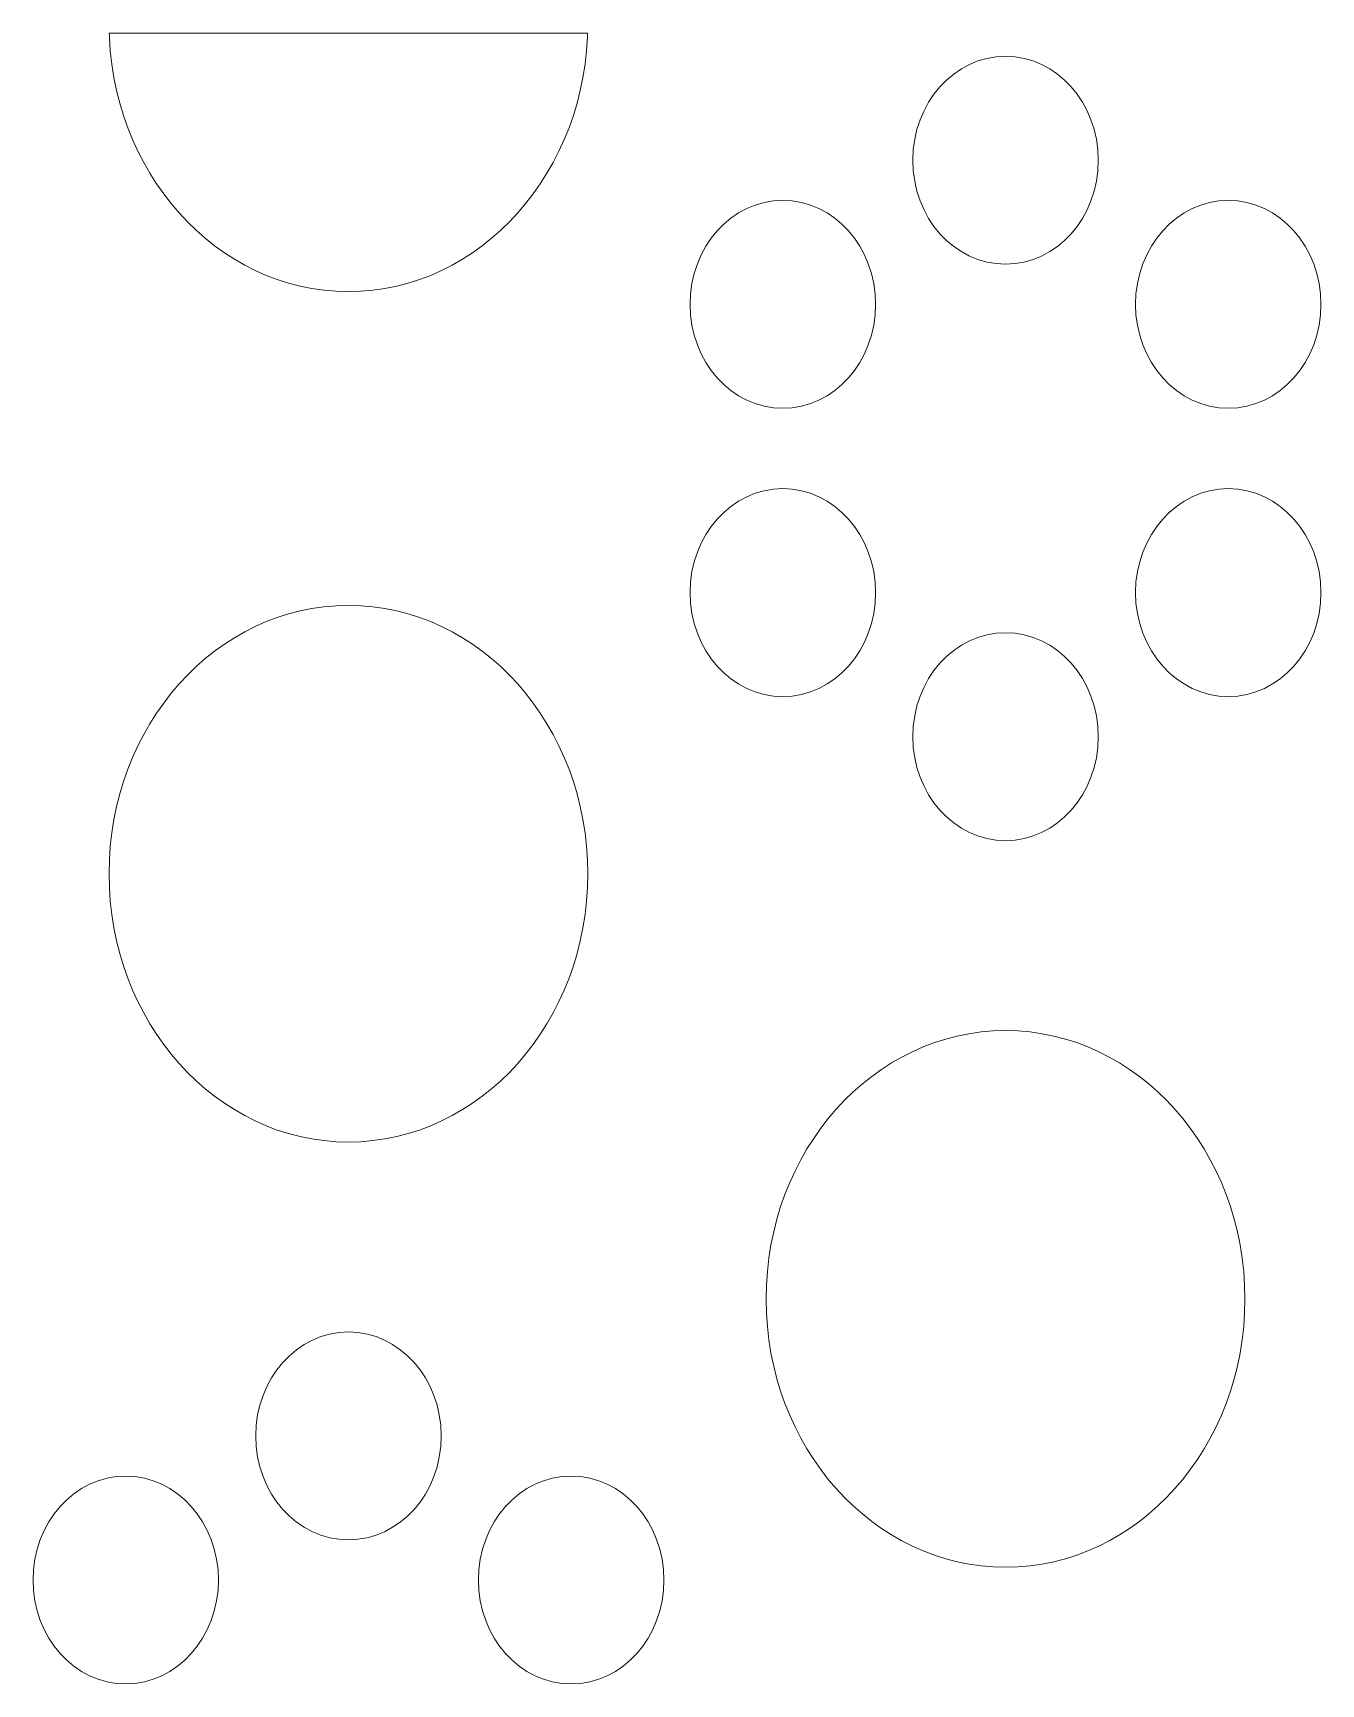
# Model space of a CAD drawing. Header units: millimetres. Extents: x -1200 to 1200, y -590 to 590.
# Drawn here: x 2 to 451, y 15 to 590 of the extents above; entities that cross this region are included whole.
import ezdxf

# ---------------------------------------------------------------- set-up
doc = ezdxf.new("R2010")
doc.units = ezdxf.units.MM
doc.header["$MEASUREMENT"] = 0
doc.layers.add('Layer 1', color=7, linetype='Continuous')

msp = doc.modelspace()

# ---------------------------------------------------------------- linework, layer by layer
at = {"layer": 'Layer 1', "color": 250, "lineweight": 9}
for points, knots in [([(195.704, 589.9734), (195.704, 589.9734), (29.023, 589.9734), (29.023, 589.9734), (29.023, 589.9734), (29.0531, 588.5553), (29.0531, 588.5553), (29.0531, 588.5553), (29.379, 583.8008), (29.379, 583.8008), (29.379, 583.8008), (29.9108, 579.1233), (29.9108, 579.1233), (29.9108, 579.1233), (30.6441, 574.5179), (30.6441, 574.5179), (30.6441, 574.5179), (31.5746, 569.999), (31.5746, 569.999), (31.5746, 569.999), (32.7025, 565.5666), (32.7025, 565.5666), (32.7025, 565.5666), (34.0062, 561.2304), (34.0062, 561.2304), (34.0062, 561.2304), (35.5028, 556.9856), (35.5028, 556.9856), (35.5028, 556.9856), (37.171, 552.8465), (37.171, 552.8465), (37.171, 552.8465), (39.0108, 548.818), (39.0108, 548.818), (39.0108, 548.818), (41.0219, 544.9), (41.0219, 544.9), (41.0219, 544.9), (43.1919, 541.107), (43.1919, 541.107), (43.1919, 541.107), (45.5162, 537.439), (45.5162, 537.439), (45.5162, 537.439), (47.9949, 533.9056), (47.9949, 533.9056), (47.9949, 533.9056), (50.6193, 530.5116), (50.6193, 530.5116), (50.6193, 530.5116), (53.3853, 527.2571), (53.3853, 527.2571), (53.3853, 527.2571), (56.28, 524.1564), (56.28, 524.1564), (56.28, 524.1564), (59.3162, 521.2191), (59.3162, 521.2191), (59.3162, 521.2191), (62.4682, 518.4405), (62.4682, 518.4405), (62.4682, 518.4405), (65.7403, 515.8301), (65.7403, 515.8301), (65.7403, 515.8301), (69.1237, 513.3976), (69.1237, 513.3976), (69.1237, 513.3976), (72.6145, 511.143), (72.6145, 511.143), (72.6145, 511.143), (76.2124, 509.0758), (76.2124, 509.0758), (76.2124, 509.0758), (79.9048, 507.2106), (79.9048, 507.2106), (79.9048, 507.2106), (83.6828, 505.5328), (83.6828, 505.5328), (83.6828, 505.5328), (87.5595, 504.0666), (87.5595, 504.0666), (87.5595, 504.0666), (91.5092, 502.8119), (91.5092, 502.8119), (91.5092, 502.8119), (95.5402, 501.7639), (95.5402, 501.7639), (95.5402, 501.7639), (99.6485, 500.9419), (99.6485, 500.9419), (99.6485, 500.9419), (103.8255, 500.3457), (103.8255, 500.3457), (103.8255, 500.3457), (108.0582, 499.99), (108.0582, 499.99), (108.0582, 499.99), (112.3678, 499.8698), (112.3678, 499.8698), (112.3678, 499.8698), (116.6691, 499.99), (116.6691, 499.99), (116.6691, 499.99), (120.9061, 500.3457), (120.9061, 500.3457), (120.9061, 500.3457), (125.0785, 500.9419), (125.0785, 500.9419), (125.0785, 500.9419), (129.1869, 501.7639), (129.1869, 501.7639), (129.1869, 501.7639), (133.2179, 502.8119), (133.2179, 502.8119), (133.2179, 502.8119), (137.1762, 504.0666), (137.1762, 504.0666), (137.1762, 504.0666), (141.0444, 505.5328), (141.0444, 505.5328), (141.0444, 505.5328), (144.8224, 507.2106), (144.8224, 507.2106), (144.8224, 507.2106), (148.5232, 509.0758), (148.5232, 509.0758), (148.5232, 509.0758), (152.1169, 511.143), (152.1169, 511.143), (152.1169, 511.143), (155.6076, 513.3976), (155.6076, 513.3976), (155.6076, 513.3976), (158.9912, 515.8301), (158.9912, 515.8301), (158.9912, 515.8301), (162.2632, 518.4405), (162.2632, 518.4405), (162.2632, 518.4405), (165.4195, 521.2191), (165.4195, 521.2191), (165.4195, 521.2191), (168.447, 524.1564), (168.447, 524.1564), (168.447, 524.1564), (171.3459, 527.2571), (171.3459, 527.2571), (171.3459, 527.2571), (174.1077, 530.5116), (174.1077, 530.5116), (174.1077, 530.5116), (176.7366, 533.9056), (176.7366, 533.9056), (176.7366, 533.9056), (179.2151, 537.439), (179.2151, 537.439), (179.2151, 537.439), (181.5395, 541.107), (181.5395, 541.107), (181.5395, 541.107), (183.7138, 544.9), (183.7138, 544.9), (183.7138, 544.9), (185.7207, 548.818), (185.7207, 548.818), (185.7207, 548.818), (187.5604, 552.8465), (187.5604, 552.8465), (187.5604, 552.8465), (189.2329, 556.9856), (189.2329, 556.9856), (189.2329, 556.9856), (190.721, 561.2304), (190.721, 561.2304), (190.721, 561.2304), (192.0333, 565.5666), (192.0333, 565.5666), (192.0333, 565.5666), (193.1567, 569.999), (193.1567, 569.999), (193.1567, 569.999), (194.0829, 574.5179), (194.0829, 574.5179), (194.0829, 574.5179), (194.8207, 579.1233), (194.8207, 579.1233), (194.8207, 579.1233), (195.3481, 583.8008), (195.3481, 583.8008), (195.3481, 583.8008), (195.674, 588.5553), (195.674, 588.5553), (195.674, 588.5553), (195.704, 589.9734), (195.704, 589.9734)], [0, 0, 0, 0, 0.01538462, 0.01538462, 0.01538462, 0.03076923, 0.03076923, 0.03076923, 0.04615385, 0.04615385, 0.04615385, 0.06153846, 0.06153846, 0.06153846, 0.07692308, 0.07692308, 0.07692308, 0.09230769, 0.09230769, 0.09230769, 0.10769231, 0.10769231, 0.10769231, 0.12307692, 0.12307692, 0.12307692, 0.13846154, 0.13846154, 0.13846154, 0.15384615, 0.15384615, 0.15384615, 0.16923077, 0.16923077, 0.16923077, 0.18461538, 0.18461538, 0.18461538, 0.2, 0.2, 0.2, 0.21538462, 0.21538462, 0.21538462, 0.23076923, 0.23076923, 0.23076923, 0.24615385, 0.24615385, 0.24615385, 0.26153846, 0.26153846, 0.26153846, 0.27692308, 0.27692308, 0.27692308, 0.29230769, 0.29230769, 0.29230769, 0.30769231, 0.30769231, 0.30769231, 0.32307692, 0.32307692, 0.32307692, 0.33846154, 0.33846154, 0.33846154, 0.35384615, 0.35384615, 0.35384615, 0.36923077, 0.36923077, 0.36923077, 0.38461538, 0.38461538, 0.38461538, 0.4, 0.4, 0.4, 0.41538462, 0.41538462, 0.41538462, 0.43076923, 0.43076923, 0.43076923, 0.44615385, 0.44615385, 0.44615385, 0.46153846, 0.46153846, 0.46153846, 0.47692308, 0.47692308, 0.47692308, 0.49230769, 0.49230769, 0.49230769, 0.50769231, 0.50769231, 0.50769231, 0.52307692, 0.52307692, 0.52307692, 0.53846154, 0.53846154, 0.53846154, 0.55384615, 0.55384615, 0.55384615, 0.56923077, 0.56923077, 0.56923077, 0.58461538, 0.58461538, 0.58461538, 0.6, 0.6, 0.6, 0.61538462, 0.61538462, 0.61538462, 0.63076923, 0.63076923, 0.63076923, 0.64615385, 0.64615385, 0.64615385, 0.66153846, 0.66153846, 0.66153846, 0.67692308, 0.67692308, 0.67692308, 0.69230769, 0.69230769, 0.69230769, 0.70769231, 0.70769231, 0.70769231, 0.72307692, 0.72307692, 0.72307692, 0.73846154, 0.73846154, 0.73846154, 0.75384615, 0.75384615, 0.75384615, 0.76923077, 0.76923077, 0.76923077, 0.78461538, 0.78461538, 0.78461538, 0.8, 0.8, 0.8, 0.81538462, 0.81538462, 0.81538462, 0.83076923, 0.83076923, 0.83076923, 0.84615385, 0.84615385, 0.84615385, 0.86153846, 0.86153846, 0.86153846, 0.87692308, 0.87692308, 0.87692308, 0.89230769, 0.89230769, 0.89230769, 0.90769231, 0.90769231, 0.90769231, 0.92307692, 0.92307692, 0.92307692, 0.93846154, 0.93846154, 0.93846154, 0.95384615, 0.95384615, 0.95384615, 0.96923077, 0.96923077, 0.96923077, 0.98461538, 0.98461538, 0.98461538, 1, 1, 1, 1]), ([(309.0031, 545.6403), (309.0031, 565.6436), (323.4722, 581.8634), (341.3162, 581.8634), (359.1559, 581.8634), (373.6291, 565.6436), (373.6291, 545.6403), (373.6291, 525.6419), (359.1559, 509.4171), (341.3162, 509.4171), (323.4722, 509.4171), (309.0031, 525.6419), (309.0031, 545.6403)], [0, 0, 0, 0, 0.25, 0.25, 0.25, 0.5, 0.5, 0.5, 0.75, 0.75, 0.75, 1, 1, 1, 1]), ([(231.4049, 495.4134), (231.4049, 515.4215), (245.8738, 531.6462), (263.7135, 531.6462), (281.5575, 531.6462), (296.0266, 515.4215), (296.0266, 495.4134), (296.0266, 475.415), (281.5575, 459.1999), (263.7135, 459.1999), (245.8738, 459.1999), (231.4049, 475.415), (231.4049, 495.4134)], [0, 0, 0, 0, 0.25, 0.25, 0.25, 0.5, 0.5, 0.5, 0.75, 0.75, 0.75, 1, 1, 1, 1]), ([(386.6014, 495.4134), (386.6014, 515.4215), (401.0663, 531.6462), (418.9145, 531.6462), (436.7542, 531.6462), (451.2233, 515.4215), (451.2233, 495.4134), (451.2233, 475.415), (436.7542, 459.1999), (418.9145, 459.1999), (401.0663, 459.1999), (386.6014, 475.415), (386.6014, 495.4134)], [0, 0, 0, 0, 0.25, 0.25, 0.25, 0.5, 0.5, 0.5, 0.75, 0.75, 0.75, 1, 1, 1, 1]), ([(231.4049, 394.9741), (231.4049, 414.9774), (245.8738, 431.1973), (263.7135, 431.1973), (281.5575, 431.1973), (296.0266, 414.9774), (296.0266, 394.9741), (296.0266, 374.9756), (281.5575, 358.751), (263.7135, 358.751), (245.8738, 358.751), (231.4049, 374.9756), (231.4049, 394.9741)], [0, 0, 0, 0, 0.25, 0.25, 0.25, 0.5, 0.5, 0.5, 0.75, 0.75, 0.75, 1, 1, 1, 1]), ([(386.6014, 394.9741), (386.6014, 414.9774), (401.0663, 431.1973), (418.9145, 431.1973), (436.7542, 431.1973), (451.2233, 414.9774), (451.2233, 394.9741), (451.2233, 374.9756), (436.7542, 358.751), (418.9145, 358.751), (401.0663, 358.751), (386.6014, 374.9756), (386.6014, 394.9741)], [0, 0, 0, 0, 0.25, 0.25, 0.25, 0.5, 0.5, 0.5, 0.75, 0.75, 0.75, 1, 1, 1, 1]), ([(28.9502, 297.0202), (28.9502, 297.0202), (29.0531, 301.8419), (29.0531, 301.8419), (29.0531, 301.8419), (29.379, 306.5915), (29.379, 306.5915), (29.379, 306.5915), (29.9108, 311.2691), (29.9108, 311.2691), (29.9108, 311.2691), (30.6441, 315.8745), (30.6441, 315.8745), (30.6441, 315.8745), (31.5746, 320.3934), (31.5746, 320.3934), (31.5746, 320.3934), (32.7025, 324.8209), (32.7025, 324.8209), (32.7025, 324.8209), (34.0062, 329.1667), (34.0062, 329.1667), (34.0062, 329.1667), (35.5028, 333.4067), (35.5028, 333.4067), (35.5028, 333.4067), (37.171, 337.5411), (37.171, 337.5411), (37.171, 337.5411), (39.0108, 341.5792), (39.0108, 341.5792), (39.0108, 341.5792), (41.0219, 345.4923), (41.0219, 345.4923), (41.0219, 345.4923), (43.1919, 349.2853), (43.1919, 349.2853), (43.1919, 349.2853), (45.5162, 352.9533), (45.5162, 352.9533), (45.5162, 352.9533), (47.9949, 356.4915), (47.9949, 356.4915), (47.9949, 356.4915), (50.6193, 359.8855), (50.6193, 359.8855), (50.6193, 359.8855), (53.3853, 363.14), (53.3853, 363.14), (53.3853, 363.14), (56.28, 366.2311), (56.28, 366.2311), (56.28, 366.2311), (59.3162, 369.1732), (59.3162, 369.1732), (59.3162, 369.1732), (62.4682, 371.9566), (62.4682, 371.9566), (62.4682, 371.9566), (65.7403, 374.5622), (65.7403, 374.5622), (65.7403, 374.5622), (69.1237, 376.9996), (69.1237, 376.9996), (69.1237, 376.9996), (72.6145, 379.2493), (72.6145, 379.2493), (72.6145, 379.2493), (76.2124, 381.3117), (76.2124, 381.3117), (76.2124, 381.3117), (79.9048, 383.1866), (79.9048, 383.1866), (79.9048, 383.1866), (83.6828, 384.8547), (83.6828, 384.8547), (83.6828, 384.8547), (87.5595, 386.3258), (87.5595, 386.3258), (87.5595, 386.3258), (91.5092, 387.5853), (91.5092, 387.5853), (91.5092, 387.5853), (95.5402, 388.6236), (95.5402, 388.6236), (95.5402, 388.6236), (99.6485, 389.4505), (99.6485, 389.4505), (99.6485, 389.4505), (103.8255, 390.0418), (103.8255, 390.0418), (103.8255, 390.0418), (108.0665, 390.4071), (108.0665, 390.4071), (108.0665, 390.4071), (112.3678, 390.5273), (112.3678, 390.5273), (112.3678, 390.5273), (116.6691, 390.4071), (116.6691, 390.4071), (116.6691, 390.4071), (120.9061, 390.0418), (120.9061, 390.0418), (120.9061, 390.0418), (125.0785, 389.4505), (125.0785, 389.4505), (125.0785, 389.4505), (129.1869, 388.6236), (129.1869, 388.6236), (129.1869, 388.6236), (133.2179, 387.5853), (133.2179, 387.5853), (133.2179, 387.5853), (137.1762, 386.3258), (137.1762, 386.3258), (137.1762, 386.3258), (141.0444, 384.8547), (141.0444, 384.8547), (141.0444, 384.8547), (144.8224, 383.1866), (144.8224, 383.1866), (144.8224, 383.1866), (148.5232, 381.3117), (148.5232, 381.3117), (148.5232, 381.3117), (152.1169, 379.2493), (152.1169, 379.2493), (152.1169, 379.2493), (155.6076, 376.9996), (155.6076, 376.9996), (155.6076, 376.9996), (158.9912, 374.5622), (158.9912, 374.5622), (158.9912, 374.5622), (162.2632, 371.9566), (162.2632, 371.9566), (162.2632, 371.9566), (165.4195, 369.1732), (165.4195, 369.1732), (165.4195, 369.1732), (168.447, 366.2311), (168.447, 366.2311), (168.447, 366.2311), (171.3459, 363.14), (171.3459, 363.14), (171.3459, 363.14), (174.1077, 359.8855), (174.1077, 359.8855), (174.1077, 359.8855), (176.7366, 356.4915), (176.7366, 356.4915), (176.7366, 356.4915), (179.2151, 352.9533), (179.2151, 352.9533), (179.2151, 352.9533), (181.5395, 349.2853), (181.5395, 349.2853), (181.5395, 349.2853), (183.7138, 345.4875), (183.7138, 345.4875), (183.7138, 345.4875), (185.7207, 341.5792), (185.7207, 341.5792), (185.7207, 341.5792), (187.5604, 337.5506), (187.5604, 337.5506), (187.5604, 337.5506), (189.2329, 333.4067), (189.2329, 333.4067), (189.2329, 333.4067), (190.721, 329.1667), (190.721, 329.1667), (190.721, 329.1667), (192.0333, 324.8209), (192.0333, 324.8209), (192.0333, 324.8209), (193.1567, 320.3934), (193.1567, 320.3934), (193.1567, 320.3934), (194.0829, 315.8745), (194.0829, 315.8745), (194.0829, 315.8745), (194.8207, 311.2691), (194.8207, 311.2691), (194.8207, 311.2691), (195.3481, 306.5915), (195.3481, 306.5915), (195.3481, 306.5915), (195.674, 301.8419), (195.674, 301.8419), (195.674, 301.8419), (195.7812, 297.0202), (195.7812, 297.0202), (195.7812, 297.0202), (195.674, 292.1888), (195.674, 292.1888), (195.674, 292.1888), (195.3481, 287.444), (195.3481, 287.444), (195.3481, 287.444), (194.8207, 282.7616), (194.8207, 282.7616), (194.8207, 282.7616), (194.0829, 278.1562), (194.0829, 278.1562), (194.0829, 278.1562), (193.1567, 273.6422), (193.1567, 273.6422), (193.1567, 273.6422), (192.0333, 269.2098), (192.0333, 269.2098), (192.0333, 269.2098), (190.721, 264.8736), (190.721, 264.8736), (190.721, 264.8736), (189.2329, 260.6288), (189.2329, 260.6288), (189.2329, 260.6288), (187.5604, 256.4896), (187.5604, 256.4896), (187.5604, 256.4896), (185.7207, 252.4563), (185.7207, 252.4563), (185.7207, 252.4563), (183.7138, 248.5431), (183.7138, 248.5431), (183.7138, 248.5431), (181.5395, 244.7454), (181.5395, 244.7454), (181.5395, 244.7454), (179.2151, 241.0774), (179.2151, 241.0774), (179.2151, 241.0774), (176.7366, 237.5488), (176.7366, 237.5488), (176.7366, 237.5488), (174.1077, 234.1549), (174.1077, 234.1549), (174.1077, 234.1549), (171.3459, 230.8955), (171.3459, 230.8955), (171.3459, 230.8955), (168.447, 227.7996), (168.447, 227.7996), (168.447, 227.7996), (165.4195, 224.8623), (165.4195, 224.8623), (165.4195, 224.8623), (162.2632, 222.0788), (162.2632, 222.0788), (162.2632, 222.0788), (158.9912, 219.4733), (158.9912, 219.4733), (158.9912, 219.4733), (155.6076, 217.0408), (155.6076, 217.0408), (155.6076, 217.0408), (152.1169, 214.7909), (152.1169, 214.7909), (152.1169, 214.7909), (148.5232, 212.719), (148.5232, 212.719), (148.5232, 212.719), (144.8224, 210.8538), (144.8224, 210.8538), (144.8224, 210.8538), (141.0444, 209.176), (141.0444, 209.176), (141.0444, 209.176), (137.1762, 207.7049), (137.1762, 207.7049), (137.1762, 207.7049), (133.2179, 206.4502), (133.2179, 206.4502), (133.2179, 206.4502), (129.1869, 205.4071), (129.1869, 205.4071), (129.1869, 205.4071), (125.0785, 204.585), (125.0785, 204.585), (125.0785, 204.585), (120.9061, 203.9889), (120.9061, 203.9889), (120.9061, 203.9889), (116.6691, 203.6283), (116.6691, 203.6283), (116.6691, 203.6283), (112.3678, 203.5081), (112.3678, 203.5081), (112.3678, 203.5081), (108.0582, 203.6283), (108.0582, 203.6283), (108.0582, 203.6283), (103.8255, 203.9889), (103.8255, 203.9889), (103.8255, 203.9889), (99.6485, 204.585), (99.6485, 204.585), (99.6485, 204.585), (95.5402, 205.4071), (95.5402, 205.4071), (95.5402, 205.4071), (91.5092, 206.4502), (91.5092, 206.4502), (91.5092, 206.4502), (87.5595, 207.7049), (87.5595, 207.7049), (87.5595, 207.7049), (83.6828, 209.176), (83.6828, 209.176), (83.6828, 209.176), (79.9048, 210.8538), (79.9048, 210.8538), (79.9048, 210.8538), (76.2124, 212.719), (76.2124, 212.719), (76.2124, 212.719), (72.6145, 214.7909), (72.6145, 214.7909), (72.6145, 214.7909), (69.1237, 217.0408), (69.1237, 217.0408), (69.1237, 217.0408), (65.7403, 219.4733), (65.7403, 219.4733), (65.7403, 219.4733), (62.4682, 222.0788), (62.4682, 222.0788), (62.4682, 222.0788), (59.3162, 224.8623), (59.3162, 224.8623), (59.3162, 224.8623), (56.28, 227.7996), (56.28, 227.7996), (56.28, 227.7996), (53.3853, 230.8955), (53.3853, 230.8955), (53.3853, 230.8955), (50.6193, 234.1549), (50.6193, 234.1549), (50.6193, 234.1549), (47.9949, 237.5488), (47.9949, 237.5488), (47.9949, 237.5488), (45.5162, 241.0774), (45.5162, 241.0774), (45.5162, 241.0774), (43.1919, 244.7454), (43.1919, 244.7454), (43.1919, 244.7454), (41.0219, 248.5431), (41.0219, 248.5431), (41.0219, 248.5431), (39.0108, 252.4563), (39.0108, 252.4563), (39.0108, 252.4563), (37.171, 256.4896), (37.171, 256.4896), (37.171, 256.4896), (35.5028, 260.6288), (35.5028, 260.6288), (35.5028, 260.6288), (34.0062, 264.8736), (34.0062, 264.8736), (34.0062, 264.8736), (32.7025, 269.2098), (32.7025, 269.2098), (32.7025, 269.2098), (31.5746, 273.6422), (31.5746, 273.6422), (31.5746, 273.6422), (30.6441, 278.1562), (30.6441, 278.1562), (30.6441, 278.1562), (29.9108, 282.7616), (29.9108, 282.7616), (29.9108, 282.7616), (29.379, 287.444), (29.379, 287.444), (29.379, 287.444), (29.0531, 292.1888), (29.0531, 292.1888), (29.0531, 292.1888), (28.9502, 297.0202), (28.9502, 297.0202)], [0, 0, 0, 0, 0.0078125, 0.0078125, 0.0078125, 0.015625, 0.015625, 0.015625, 0.0234375, 0.0234375, 0.0234375, 0.03125, 0.03125, 0.03125, 0.0390625, 0.0390625, 0.0390625, 0.046875, 0.046875, 0.046875, 0.0546875, 0.0546875, 0.0546875, 0.0625, 0.0625, 0.0625, 0.0703125, 0.0703125, 0.0703125, 0.078125, 0.078125, 0.078125, 0.0859375, 0.0859375, 0.0859375, 0.09375, 0.09375, 0.09375, 0.1015625, 0.1015625, 0.1015625, 0.109375, 0.109375, 0.109375, 0.1171875, 0.1171875, 0.1171875, 0.125, 0.125, 0.125, 0.1328125, 0.1328125, 0.1328125, 0.140625, 0.140625, 0.140625, 0.1484375, 0.1484375, 0.1484375, 0.15625, 0.15625, 0.15625, 0.1640625, 0.1640625, 0.1640625, 0.171875, 0.171875, 0.171875, 0.1796875, 0.1796875, 0.1796875, 0.1875, 0.1875, 0.1875, 0.1953125, 0.1953125, 0.1953125, 0.203125, 0.203125, 0.203125, 0.2109375, 0.2109375, 0.2109375, 0.21875, 0.21875, 0.21875, 0.2265625, 0.2265625, 0.2265625, 0.234375, 0.234375, 0.234375, 0.2421875, 0.2421875, 0.2421875, 0.25, 0.25, 0.25, 0.2578125, 0.2578125, 0.2578125, 0.265625, 0.265625, 0.265625, 0.2734375, 0.2734375, 0.2734375, 0.28125, 0.28125, 0.28125, 0.2890625, 0.2890625, 0.2890625, 0.296875, 0.296875, 0.296875, 0.3046875, 0.3046875, 0.3046875, 0.3125, 0.3125, 0.3125, 0.3203125, 0.3203125, 0.3203125, 0.328125, 0.328125, 0.328125, 0.3359375, 0.3359375, 0.3359375, 0.34375, 0.34375, 0.34375, 0.3515625, 0.3515625, 0.3515625, 0.359375, 0.359375, 0.359375, 0.3671875, 0.3671875, 0.3671875, 0.375, 0.375, 0.375, 0.3828125, 0.3828125, 0.3828125, 0.390625, 0.390625, 0.390625, 0.3984375, 0.3984375, 0.3984375, 0.40625, 0.40625, 0.40625, 0.4140625, 0.4140625, 0.4140625, 0.421875, 0.421875, 0.421875, 0.4296875, 0.4296875, 0.4296875, 0.4375, 0.4375, 0.4375, 0.4453125, 0.4453125, 0.4453125, 0.453125, 0.453125, 0.453125, 0.4609375, 0.4609375, 0.4609375, 0.46875, 0.46875, 0.46875, 0.4765625, 0.4765625, 0.4765625, 0.484375, 0.484375, 0.484375, 0.4921875, 0.4921875, 0.4921875, 0.5, 0.5, 0.5, 0.5078125, 0.5078125, 0.5078125, 0.515625, 0.515625, 0.515625, 0.5234375, 0.5234375, 0.5234375, 0.53125, 0.53125, 0.53125, 0.5390625, 0.5390625, 0.5390625, 0.546875, 0.546875, 0.546875, 0.5546875, 0.5546875, 0.5546875, 0.5625, 0.5625, 0.5625, 0.5703125, 0.5703125, 0.5703125, 0.578125, 0.578125, 0.578125, 0.5859375, 0.5859375, 0.5859375, 0.59375, 0.59375, 0.59375, 0.6015625, 0.6015625, 0.6015625, 0.609375, 0.609375, 0.609375, 0.6171875, 0.6171875, 0.6171875, 0.625, 0.625, 0.625, 0.6328125, 0.6328125, 0.6328125, 0.640625, 0.640625, 0.640625, 0.6484375, 0.6484375, 0.6484375, 0.65625, 0.65625, 0.65625, 0.6640625, 0.6640625, 0.6640625, 0.671875, 0.671875, 0.671875, 0.6796875, 0.6796875, 0.6796875, 0.6875, 0.6875, 0.6875, 0.6953125, 0.6953125, 0.6953125, 0.703125, 0.703125, 0.703125, 0.7109375, 0.7109375, 0.7109375, 0.71875, 0.71875, 0.71875, 0.7265625, 0.7265625, 0.7265625, 0.734375, 0.734375, 0.734375, 0.7421875, 0.7421875, 0.7421875, 0.75, 0.75, 0.75, 0.7578125, 0.7578125, 0.7578125, 0.765625, 0.765625, 0.765625, 0.7734375, 0.7734375, 0.7734375, 0.78125, 0.78125, 0.78125, 0.7890625, 0.7890625, 0.7890625, 0.796875, 0.796875, 0.796875, 0.8046875, 0.8046875, 0.8046875, 0.8125, 0.8125, 0.8125, 0.8203125, 0.8203125, 0.8203125, 0.828125, 0.828125, 0.828125, 0.8359375, 0.8359375, 0.8359375, 0.84375, 0.84375, 0.84375, 0.8515625, 0.8515625, 0.8515625, 0.859375, 0.859375, 0.859375, 0.8671875, 0.8671875, 0.8671875, 0.875, 0.875, 0.875, 0.8828125, 0.8828125, 0.8828125, 0.890625, 0.890625, 0.890625, 0.8984375, 0.8984375, 0.8984375, 0.90625, 0.90625, 0.90625, 0.9140625, 0.9140625, 0.9140625, 0.921875, 0.921875, 0.921875, 0.9296875, 0.9296875, 0.9296875, 0.9375, 0.9375, 0.9375, 0.9453125, 0.9453125, 0.9453125, 0.953125, 0.953125, 0.953125, 0.9609375, 0.9609375, 0.9609375, 0.96875, 0.96875, 0.96875, 0.9765625, 0.9765625, 0.9765625, 0.984375, 0.984375, 0.984375, 0.9921875, 0.9921875, 0.9921875, 1, 1, 1, 1]), ([(309.0031, 344.7521), (309.0031, 364.7505), (323.4722, 380.9752), (341.3162, 380.9752), (359.1559, 380.9752), (373.6291, 364.7505), (373.6291, 344.7521), (373.6291, 324.7488), (359.1559, 308.5289), (341.3162, 308.5289), (323.4722, 308.5289), (309.0031, 324.7488), (309.0031, 344.7521)], [0, 0, 0, 0, 0.25, 0.25, 0.25, 0.5, 0.5, 0.5, 0.75, 0.75, 0.75, 1, 1, 1, 1]), ([(257.8942, 148.8345), (257.8942, 148.8345), (258.0099, 153.6563), (258.0099, 153.6563), (258.0099, 153.6563), (258.3273, 158.4107), (258.3273, 158.4107), (258.3273, 158.4107), (258.8591, 163.093), (258.8591, 163.093), (258.8591, 163.093), (259.5923, 167.6985), (259.5923, 167.6985), (259.5923, 167.6985), (260.5273, 172.2173), (260.5273, 172.2173), (260.5273, 172.2173), (261.6466, 176.6449), (261.6466, 176.6449), (261.6466, 176.6449), (262.9546, 180.9907), (262.9546, 180.9907), (262.9546, 180.9907), (264.4512, 185.2259), (264.4512, 185.2259), (264.4512, 185.2259), (266.1193, 189.3651), (266.1193, 189.3651), (266.1193, 189.3651), (267.9633, 193.3984), (267.9633, 193.3984), (267.9633, 193.3984), (269.9703, 197.3116), (269.9703, 197.3116), (269.9703, 197.3116), (272.1359, 201.1093), (272.1359, 201.1093), (272.1359, 201.1093), (274.4688, 204.7773), (274.4688, 204.7773), (274.4688, 204.7773), (276.9432, 208.3059), (276.9432, 208.3059), (276.9432, 208.3059), (279.5678, 211.7095), (279.5678, 211.7095), (279.5678, 211.7095), (282.3337, 214.9592), (282.3337, 214.9592), (282.3337, 214.9592), (285.2326, 218.0551), (285.2326, 218.0551), (285.2326, 218.0551), (288.2645, 220.9972), (288.2645, 220.9972), (288.2645, 220.9972), (291.4164, 223.7759), (291.4164, 223.7759), (291.4164, 223.7759), (294.6843, 226.3814), (294.6843, 226.3814), (294.6843, 226.3814), (298.0763, 228.8139), (298.0763, 228.8139), (298.0763, 228.8139), (301.5672, 231.0733), (301.5672, 231.0733), (301.5672, 231.0733), (305.1607, 233.1309), (305.1607, 233.1309), (305.1607, 233.1309), (308.8531, 235.0009), (308.8531, 235.0009), (308.8531, 235.0009), (312.6354, 236.6739), (312.6354, 236.6739), (312.6354, 236.6739), (316.508, 238.1497), (316.508, 238.1497), (316.508, 238.1497), (320.4618, 239.4044), (320.4618, 239.4044), (320.4618, 239.4044), (324.4929, 240.4476), (324.4929, 240.4476), (324.4929, 240.4476), (328.5967, 241.2697), (328.5967, 241.2697), (328.5967, 241.2697), (332.7694, 241.8657), (332.7694, 241.8657), (332.7694, 241.8657), (337.0107, 242.2264), (337.0107, 242.2264), (337.0107, 242.2264), (341.3162, 242.3465), (341.3162, 242.3465), (341.3162, 242.3465), (345.6174, 242.2264), (345.6174, 242.2264), (345.6174, 242.2264), (349.8586, 241.8657), (349.8586, 241.8657), (349.8586, 241.8657), (354.0314, 241.2697), (354.0314, 241.2697), (354.0314, 241.2697), (358.1352, 240.4476), (358.1352, 240.4476), (358.1352, 240.4476), (362.1707, 239.4044), (362.1707, 239.4044), (362.1707, 239.4044), (366.1203, 238.1497), (366.1203, 238.1497), (366.1203, 238.1497), (369.9927, 236.6739), (369.9927, 236.6739), (369.9927, 236.6739), (373.775, 235.0009), (373.775, 235.0009), (373.775, 235.0009), (377.4673, 233.1309), (377.4673, 233.1309), (377.4673, 233.1309), (381.061, 231.0733), (381.061, 231.0733), (381.061, 231.0733), (384.5603, 228.8139), (384.5603, 228.8139), (384.5603, 228.8139), (387.9438, 226.3814), (387.9438, 226.3814), (387.9438, 226.3814), (391.2115, 223.7759), (391.2115, 223.7759), (391.2115, 223.7759), (394.3677, 220.9972), (394.3677, 220.9972), (394.3677, 220.9972), (397.3954, 218.0551), (397.3954, 218.0551), (397.3954, 218.0551), (400.2943, 214.9592), (400.2943, 214.9592), (400.2943, 214.9592), (403.0647, 211.7095), (403.0647, 211.7095), (403.0647, 211.7095), (405.6849, 208.3059), (405.6849, 208.3059), (405.6849, 208.3059), (408.1635, 204.7773), (408.1635, 204.7773), (408.1635, 204.7773), (410.4921, 201.1093), (410.4921, 201.1093), (410.4921, 201.1093), (412.6578, 197.3116), (412.6578, 197.3116), (412.6578, 197.3116), (414.669, 193.3984), (414.669, 193.3984), (414.669, 193.3984), (416.5088, 189.3651), (416.5088, 189.3651), (416.5088, 189.3651), (418.1812, 185.2259), (418.1812, 185.2259), (418.1812, 185.2259), (419.6735, 180.9907), (419.6735, 180.9907), (419.6735, 180.9907), (420.9815, 176.6449), (420.9815, 176.6449), (420.9815, 176.6449), (422.1051, 172.2173), (422.1051, 172.2173), (422.1051, 172.2173), (423.0358, 167.6985), (423.0358, 167.6985), (423.0358, 167.6985), (423.769, 163.093), (423.769, 163.093), (423.769, 163.093), (424.2964, 158.4107), (424.2964, 158.4107), (424.2964, 158.4107), (424.6223, 153.6563), (424.6223, 153.6563), (424.6223, 153.6563), (424.7296, 148.8345), (424.7296, 148.8345), (424.7296, 148.8345), (424.6223, 144.0128), (424.6223, 144.0128), (424.6223, 144.0128), (424.2964, 139.2631), (424.2964, 139.2631), (424.2964, 139.2631), (423.769, 134.5856), (423.769, 134.5856), (423.769, 134.5856), (423.0358, 129.9802), (423.0358, 129.9802), (423.0358, 129.9802), (422.1051, 125.4613), (422.1051, 125.4613), (422.1051, 125.4613), (420.9815, 121.0338), (420.9815, 121.0338), (420.9815, 121.0338), (419.6735, 116.688), (419.6735, 116.688), (419.6735, 116.688), (418.1812, 112.4528), (418.1812, 112.4528), (418.1812, 112.4528), (416.5088, 108.304), (416.5088, 108.304), (416.5088, 108.304), (414.669, 104.2754), (414.669, 104.2754), (414.669, 104.2754), (412.6578, 100.3624), (412.6578, 100.3624), (412.6578, 100.3624), (410.4921, 96.5694), (410.4921, 96.5694), (410.4921, 96.5694), (408.1635, 92.9014), (408.1635, 92.9014), (408.1635, 92.9014), (405.6849, 89.3632), (405.6849, 89.3632), (405.6849, 89.3632), (403.0647, 85.9692), (403.0647, 85.9692), (403.0647, 85.9692), (400.2943, 82.7195), (400.2943, 82.7195), (400.2943, 82.7195), (397.3954, 79.6236), (397.3954, 79.6236), (397.3954, 79.6236), (394.3677, 76.6815), (394.3677, 76.6815), (394.3677, 76.6815), (391.2115, 73.8981), (391.2115, 73.8981), (391.2115, 73.8981), (387.9438, 71.2925), (387.9438, 71.2925), (387.9438, 71.2925), (384.5603, 68.8551), (384.5603, 68.8551), (384.5603, 68.8551), (381.061, 66.6053), (381.061, 66.6053), (381.061, 66.6053), (377.4673, 64.543), (377.4673, 64.543), (377.4673, 64.543), (373.775, 62.6681), (373.775, 62.6681), (373.775, 62.6681), (369.9927, 61), (369.9927, 61), (369.9927, 61), (366.1203, 59.5289), (366.1203, 59.5289), (366.1203, 59.5289), (362.1707, 58.2694), (362.1707, 58.2694), (362.1707, 58.2694), (358.1352, 57.2311), (358.1352, 57.2311), (358.1352, 57.2311), (354.0314, 56.409), (354.0314, 56.409), (354.0314, 56.409), (349.8586, 55.8129), (349.8586, 55.8129), (349.8586, 55.8129), (345.6174, 55.4476), (345.6174, 55.4476), (345.6174, 55.4476), (341.3162, 55.3274), (341.3162, 55.3274), (341.3162, 55.3274), (337.0107, 55.4476), (337.0107, 55.4476), (337.0107, 55.4476), (332.7694, 55.8129), (332.7694, 55.8129), (332.7694, 55.8129), (328.5967, 56.409), (328.5967, 56.409), (328.5967, 56.409), (324.4929, 57.2311), (324.4929, 57.2311), (324.4929, 57.2311), (320.4574, 58.2694), (320.4574, 58.2694), (320.4574, 58.2694), (316.508, 59.5289), (316.508, 59.5289), (316.508, 59.5289), (312.6354, 61), (312.6354, 61), (312.6354, 61), (308.8531, 62.6681), (308.8531, 62.6681), (308.8531, 62.6681), (305.1607, 64.543), (305.1607, 64.543), (305.1607, 64.543), (301.5672, 66.6053), (301.5672, 66.6053), (301.5672, 66.6053), (298.0763, 68.8551), (298.0763, 68.8551), (298.0763, 68.8551), (294.6843, 71.2925), (294.6843, 71.2925), (294.6843, 71.2925), (291.4164, 73.8981), (291.4164, 73.8981), (291.4164, 73.8981), (288.2645, 76.6815), (288.2645, 76.6815), (288.2645, 76.6815), (285.2326, 79.6236), (285.2326, 79.6236), (285.2326, 79.6236), (282.3337, 82.7195), (282.3337, 82.7195), (282.3337, 82.7195), (279.5678, 85.9692), (279.5678, 85.9692), (279.5678, 85.9692), (276.9432, 89.3632), (276.9432, 89.3632), (276.9432, 89.3632), (274.4688, 92.9014), (274.4688, 92.9014), (274.4688, 92.9014), (272.1359, 96.5694), (272.1359, 96.5694), (272.1359, 96.5694), (269.9703, 100.3624), (269.9703, 100.3624), (269.9703, 100.3624), (267.9633, 104.2754), (267.9633, 104.2754), (267.9633, 104.2754), (266.1193, 108.304), (266.1193, 108.304), (266.1193, 108.304), (264.4512, 112.4528), (264.4512, 112.4528), (264.4512, 112.4528), (262.9546, 116.688), (262.9546, 116.688), (262.9546, 116.688), (261.6466, 121.0242), (261.6466, 121.0242), (261.6466, 121.0242), (260.5273, 125.4613), (260.5273, 125.4613), (260.5273, 125.4613), (259.5923, 129.9802), (259.5923, 129.9802), (259.5923, 129.9802), (258.8591, 134.5856), (258.8591, 134.5856), (258.8591, 134.5856), (258.3273, 139.2631), (258.3273, 139.2631), (258.3273, 139.2631), (258.0099, 144.0128), (258.0099, 144.0128), (258.0099, 144.0128), (257.8942, 148.8345), (257.8942, 148.8345)], [0, 0, 0, 0, 0.0078125, 0.0078125, 0.0078125, 0.015625, 0.015625, 0.015625, 0.0234375, 0.0234375, 0.0234375, 0.03125, 0.03125, 0.03125, 0.0390625, 0.0390625, 0.0390625, 0.046875, 0.046875, 0.046875, 0.0546875, 0.0546875, 0.0546875, 0.0625, 0.0625, 0.0625, 0.0703125, 0.0703125, 0.0703125, 0.078125, 0.078125, 0.078125, 0.0859375, 0.0859375, 0.0859375, 0.09375, 0.09375, 0.09375, 0.1015625, 0.1015625, 0.1015625, 0.109375, 0.109375, 0.109375, 0.1171875, 0.1171875, 0.1171875, 0.125, 0.125, 0.125, 0.1328125, 0.1328125, 0.1328125, 0.140625, 0.140625, 0.140625, 0.1484375, 0.1484375, 0.1484375, 0.15625, 0.15625, 0.15625, 0.1640625, 0.1640625, 0.1640625, 0.171875, 0.171875, 0.171875, 0.1796875, 0.1796875, 0.1796875, 0.1875, 0.1875, 0.1875, 0.1953125, 0.1953125, 0.1953125, 0.203125, 0.203125, 0.203125, 0.2109375, 0.2109375, 0.2109375, 0.21875, 0.21875, 0.21875, 0.2265625, 0.2265625, 0.2265625, 0.234375, 0.234375, 0.234375, 0.2421875, 0.2421875, 0.2421875, 0.25, 0.25, 0.25, 0.2578125, 0.2578125, 0.2578125, 0.265625, 0.265625, 0.265625, 0.2734375, 0.2734375, 0.2734375, 0.28125, 0.28125, 0.28125, 0.2890625, 0.2890625, 0.2890625, 0.296875, 0.296875, 0.296875, 0.3046875, 0.3046875, 0.3046875, 0.3125, 0.3125, 0.3125, 0.3203125, 0.3203125, 0.3203125, 0.328125, 0.328125, 0.328125, 0.3359375, 0.3359375, 0.3359375, 0.34375, 0.34375, 0.34375, 0.3515625, 0.3515625, 0.3515625, 0.359375, 0.359375, 0.359375, 0.3671875, 0.3671875, 0.3671875, 0.375, 0.375, 0.375, 0.3828125, 0.3828125, 0.3828125, 0.390625, 0.390625, 0.390625, 0.3984375, 0.3984375, 0.3984375, 0.40625, 0.40625, 0.40625, 0.4140625, 0.4140625, 0.4140625, 0.421875, 0.421875, 0.421875, 0.4296875, 0.4296875, 0.4296875, 0.4375, 0.4375, 0.4375, 0.4453125, 0.4453125, 0.4453125, 0.453125, 0.453125, 0.453125, 0.4609375, 0.4609375, 0.4609375, 0.46875, 0.46875, 0.46875, 0.4765625, 0.4765625, 0.4765625, 0.484375, 0.484375, 0.484375, 0.4921875, 0.4921875, 0.4921875, 0.5, 0.5, 0.5, 0.5078125, 0.5078125, 0.5078125, 0.515625, 0.515625, 0.515625, 0.5234375, 0.5234375, 0.5234375, 0.53125, 0.53125, 0.53125, 0.5390625, 0.5390625, 0.5390625, 0.546875, 0.546875, 0.546875, 0.5546875, 0.5546875, 0.5546875, 0.5625, 0.5625, 0.5625, 0.5703125, 0.5703125, 0.5703125, 0.578125, 0.578125, 0.578125, 0.5859375, 0.5859375, 0.5859375, 0.59375, 0.59375, 0.59375, 0.6015625, 0.6015625, 0.6015625, 0.609375, 0.609375, 0.609375, 0.6171875, 0.6171875, 0.6171875, 0.625, 0.625, 0.625, 0.6328125, 0.6328125, 0.6328125, 0.640625, 0.640625, 0.640625, 0.6484375, 0.6484375, 0.6484375, 0.65625, 0.65625, 0.65625, 0.6640625, 0.6640625, 0.6640625, 0.671875, 0.671875, 0.671875, 0.6796875, 0.6796875, 0.6796875, 0.6875, 0.6875, 0.6875, 0.6953125, 0.6953125, 0.6953125, 0.703125, 0.703125, 0.703125, 0.7109375, 0.7109375, 0.7109375, 0.71875, 0.71875, 0.71875, 0.7265625, 0.7265625, 0.7265625, 0.734375, 0.734375, 0.734375, 0.7421875, 0.7421875, 0.7421875, 0.75, 0.75, 0.75, 0.7578125, 0.7578125, 0.7578125, 0.765625, 0.765625, 0.765625, 0.7734375, 0.7734375, 0.7734375, 0.78125, 0.78125, 0.78125, 0.7890625, 0.7890625, 0.7890625, 0.796875, 0.796875, 0.796875, 0.8046875, 0.8046875, 0.8046875, 0.8125, 0.8125, 0.8125, 0.8203125, 0.8203125, 0.8203125, 0.828125, 0.828125, 0.828125, 0.8359375, 0.8359375, 0.8359375, 0.84375, 0.84375, 0.84375, 0.8515625, 0.8515625, 0.8515625, 0.859375, 0.859375, 0.859375, 0.8671875, 0.8671875, 0.8671875, 0.875, 0.875, 0.875, 0.8828125, 0.8828125, 0.8828125, 0.890625, 0.890625, 0.890625, 0.8984375, 0.8984375, 0.8984375, 0.90625, 0.90625, 0.90625, 0.9140625, 0.9140625, 0.9140625, 0.921875, 0.921875, 0.921875, 0.9296875, 0.9296875, 0.9296875, 0.9375, 0.9375, 0.9375, 0.9453125, 0.9453125, 0.9453125, 0.953125, 0.953125, 0.953125, 0.9609375, 0.9609375, 0.9609375, 0.96875, 0.96875, 0.96875, 0.9765625, 0.9765625, 0.9765625, 0.984375, 0.984375, 0.984375, 0.9921875, 0.9921875, 0.9921875, 1, 1, 1, 1]), ([(80.0549, 101.1026), (80.0549, 121.1059), (94.5196, 137.3258), (112.3678, 137.3258), (130.2076, 137.3258), (144.6808, 121.1059), (144.6808, 101.1026), (144.6808, 81.1042), (130.2076, 64.8795), (112.3678, 64.8795), (94.5196, 64.8795), (80.0549, 81.1042), (80.0549, 101.1026)], [0, 0, 0, 0, 0.25, 0.25, 0.25, 0.5, 0.5, 0.5, 0.75, 0.75, 0.75, 1, 1, 1, 1]), ([(2.4565, 50.8806), (2.4565, 70.8791), (16.9255, 87.1037), (34.7695, 87.1037), (52.6092, 87.1037), (67.0783, 70.8791), (67.0783, 50.8806), (67.0783, 30.8821), (52.6092, 14.6574), (34.7695, 14.6574), (16.9255, 14.6574), (2.4565, 30.8821), (2.4565, 50.8806)], [0, 0, 0, 0, 0.25, 0.25, 0.25, 0.5, 0.5, 0.5, 0.75, 0.75, 0.75, 1, 1, 1, 1]), ([(157.6532, 50.8806), (157.6532, 70.8791), (172.1179, 87.1037), (189.9662, 87.1037), (207.8059, 87.1037), (222.2748, 70.8791), (222.2748, 50.8806), (222.2748, 30.8821), (207.8059, 14.6574), (189.9662, 14.6574), (172.1179, 14.6574), (157.6532, 30.8821), (157.6532, 50.8806)], [0, 0, 0, 0, 0.25, 0.25, 0.25, 0.5, 0.5, 0.5, 0.75, 0.75, 0.75, 1, 1, 1, 1])]:
    msp.add_open_spline(points, degree=3, knots=knots, dxfattribs=at)

doc.saveas('drawing.dxf')
